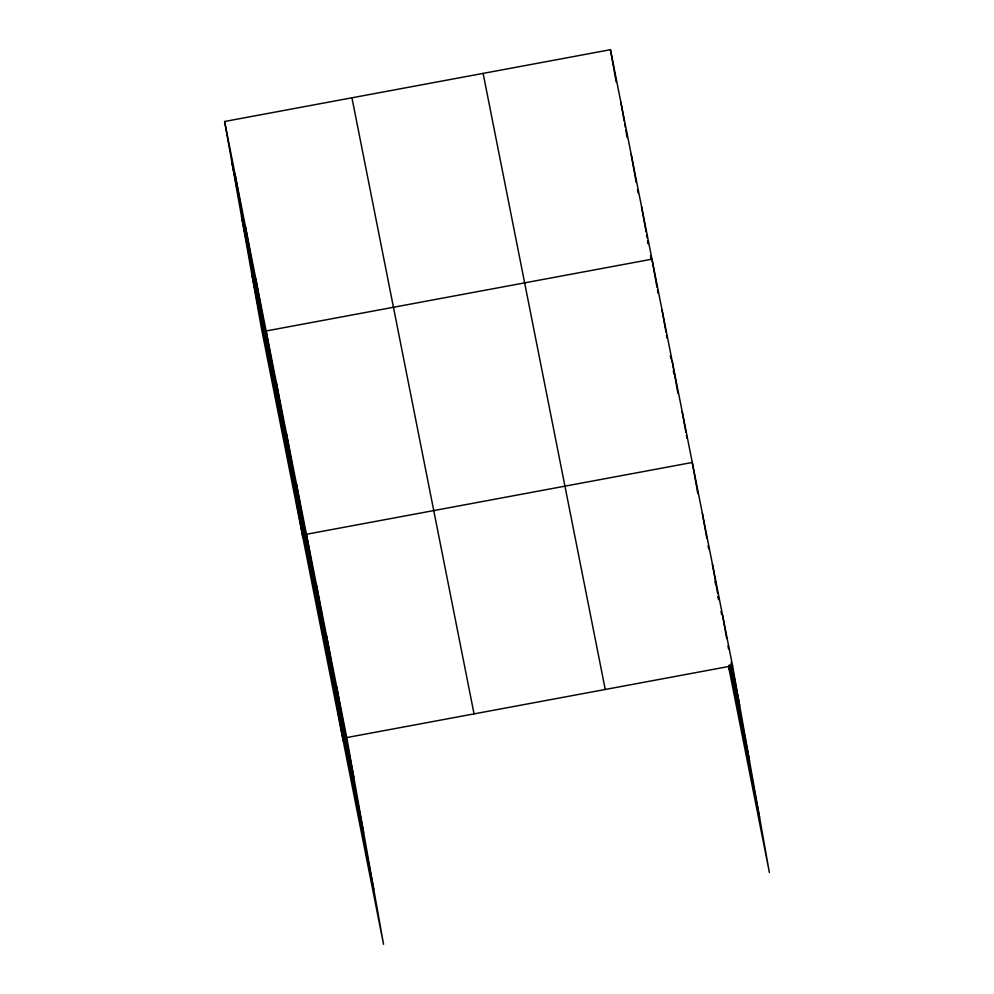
<?xml version="1.0" encoding="UTF-8"?>
<svg xmlns="http://www.w3.org/2000/svg" width="994" height="994" viewBox="0 0 994 994"><rect width="100%" height="100%" fill="white"/><g stroke="black" fill="none" stroke-linecap="round" stroke-linejoin="round"><path stroke-width="1.49" d="M224.607 121.492L346.732 737.573L383.547 944.3L261.422 328.219L224.607 121.492L610.453 49.7L732.578 665.781L769.393 872.508L728.503 666.204M346.732 737.573L732.578 665.781M647.504 240.71L648.1 243.692L647.641 240.784M650.474 255.669L651.07 258.664M670.341 355.864L670.925 358.846M673.298 370.812L673.895 373.806M715.084 581.589L715.68 584.584M718.041 596.537L718.637 599.531M721.01 611.496L721.607 614.478M731.087 662.315L739.673 705.665M730.515 665.048L749.488 760.721M729.36 664.974L759.59 817.453M483.121 73.394L605.247 689.476M351.938 97.797L474.051 713.878M231.714 161.388L353.839 777.47M241.517 216.443L363.642 832.525M251.619 273.164L373.744 889.245M722.501 614.951L726.713 638.595M728.018 645.976L728.552 648.933M712.425 564.132L717.68 593.679M718.215 596.636L718.737 599.581M702.348 513.302L706.821 538.413M708.138 545.805L708.66 548.763M697.8 493.496L692.271 462.471L306.425 534.275L343.253 740.99M728.565 666.229L729.099 669.198M682.195 411.653L685.885 432.328M686.407 435.285L686.929 438.242M672.118 360.822L677.908 393.326M662.041 309.991L665.992 332.158M666.514 335.115L667.049 338.059M656.972 287.241L651.965 259.173L266.131 330.965L302.946 537.692M657.494 290.186L658.028 293.143M641.59 206.802L646.063 231.913M646.585 234.87L647.119 237.827M631.215 154.43L636.21 182.498M637.527 189.891L638.049 192.848M620.828 102.071L624.244 121.268M624.779 124.225L625.301 127.182M625.822 130.139L627.139 137.52M610.453 49.7L616.243 82.204M336.655 686.755L343.762 726.639M326.579 635.924L333.686 675.808M316.502 585.093L323.609 624.99M296.349 483.444L303.456 523.329M286.272 432.614L293.379 472.498M276.208 381.783L283.302 421.68M255.744 278.593L262.851 318.478M245.369 226.222L252.476 266.119M234.982 173.863L242.089 213.747"/></g></svg>
